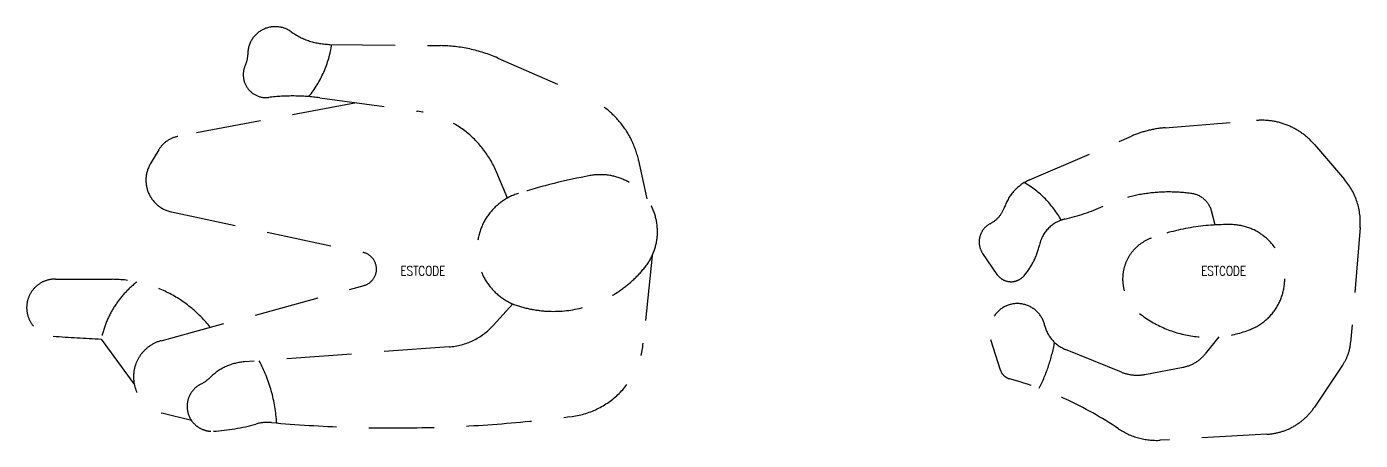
# Model space of a CAD drawing. Header units: millimetres. Extents: x 14385 to 129787, y 107826 to 186798.
# Drawn here: x 42752 to 45313, y 111412 to 112206 of the extents above; entities that cross this region are included whole.
import ezdxf

# ---------------------------------------------------------------- set-up
doc = ezdxf.new("R2010")
doc.units = ezdxf.units.MM
doc.header["$LTSCALE"] = 1000
doc.linetypes.add('HIDDEN2', pattern=[0.1875, 0.125, -0.0625])
doc.styles.add('ATTR', font='romans.shx', dxfattribs={"width": 0.8, "height": 0.7})

msp = doc.modelspace()

# ---------------------------------------------------------------- linework, layer by layer
at = {"color": 59, "linetype": 'HIDDEN2'}
for p, q in [((43333.9, 112172), (43545.9, 112169.6)), ((43333.9, 112172), (43545.9, 112169.6)), ((43656.1, 112145.8), (43826.4, 112071.1)), ((43656.1, 112145.8), (43826.4, 112071.1)), ((43314.3, 112069.4), (43502.3, 112043.6)), ((43314.3, 112069.4), (43502.3, 112043.6)), ((43384.6, 112059.7), (43042.1, 111995.2)), ((43384.6, 112059.7), (43042.1, 111995.2)), ((44938, 112012), (45112.3, 112025.9)), ((44938, 112012), (45112.3, 112025.9)), ((44677.4, 111911.6), (44873.1, 111995.9)), ((44677.4, 111911.6), (44873.1, 111995.9)), ((43005, 111969.3), (42989.3, 111943.2)), ((43005, 111969.3), (42989.3, 111943.2)), ((45224.3, 111979.8), (45282.1, 111912.5)), ((45224.3, 111979.8), (45282.1, 111912.5)), ((43942.9, 111875.4), (43926.8, 111948.8)), ((43942.9, 111875.4), (43926.8, 111948.8)), ((43674.9, 111876.9), (43653, 111928.4)), ((43674.9, 111876.9), (43653, 111928.4)), ((43029.9, 111850.3), (43397.5, 111772.3)), ((43029.9, 111850.3), (43397.5, 111772.3)), ((45034, 111825.4), (45026.7, 111852.1)), ((45034, 111825.4), (45026.7, 111852.1)), ((45312.1, 111820.1), (45293.9, 111599.7)), ((45312.1, 111820.1), (45293.9, 111599.7)), ((43952.5, 111766.1), (43935.4, 111598)), ((43952.5, 111766.1), (43935.4, 111598)), ((44615, 111730.4), (44587.5, 111770.2)), ((44615, 111730.4), (44587.5, 111770.2)), ((42806.7, 111721.4), (42915.4, 111720.9)), ((42806.7, 111721.4), (42915.4, 111720.9)), ((43009.7, 111603), (43399.3, 111709.1)), ((43009.7, 111603), (43399.3, 111709.1)), ((43685.2, 111673.6), (43647, 111632)), ((43685.2, 111673.6), (43647, 111632)), ((45041.1, 111610.4), (45014.8, 111577.7)), ((45041.1, 111610.4), (45014.8, 111577.7)), ((42957.9, 111520.3), (42894.9, 111606.1)), ((42957.9, 111520.3), (42894.9, 111606.1)), ((43562.6, 111591.1), (43169.5, 111562.4)), ((43562.6, 111591.1), (43169.5, 111562.4)), ((44621.5, 111546.5), (44603.1, 111604.7)), ((44621.5, 111546.5), (44603.1, 111604.7)), ((44853.8, 111542.7), (44746.4, 111586.1)), ((44853.8, 111542.7), (44746.4, 111586.1)), ((44898.8, 111538.3), (44972.2, 111552.2)), ((44898.8, 111538.3), (44972.2, 111552.2)), ((45278.6, 111556), (45224.4, 111475.4)), ((45278.6, 111556), (45224.4, 111475.4)), ((43068, 111449.8), (43011.1, 111464)), ((43068, 111449.8), (43011.1, 111464)), ((45133.1, 111423.4), (44928.2, 111411.9)), ((45133.1, 111423.4), (44928.2, 111411.9))]:
    msp.add_line(p, q, dxfattribs=at)
for centre, radius, start, end in [((43228.8, 112153.2), 52.8, 54.6797, 181.5275), ((43228.8, 112153.2), 52.8, 54.6797, 181.5275), ((43335.5, 112303.6), 131.6, 234.6796, 269.3282), ((43335.5, 112303.6), 131.6, 234.6796, 269.3282), ((43130.3, 112202.8), 209.3, 321.1992, 351.5452), ((43130.3, 112202.8), 209.3, 321.1992, 351.5452), ((43136.1, 112150.7), 39.9, 333.6514, 1.5275), ((43136.1, 112150.7), 39.9, 333.6514, 1.5275), ((43542.6, 111887), 282.6, 66.3214, 89.3282), ((43542.6, 111887), 282.6, 66.3214, 89.3282), ((43211.1, 112113.6), 43.8, 153.6513, 276.933), ((43211.1, 112113.6), 43.8, 153.6513, 276.933), ((43262.4, 111691.5), 381.4, 82.187, 96.933), ((43262.4, 111691.5), 381.4, 82.187, 96.933), ((43756.3, 111911.3), 174.5, 12.418, 66.3214), ((43756.3, 111911.3), 174.5, 12.418, 66.3214), ((43476.1, 111853.2), 192.2, 23.041, 82.187), ((43476.1, 111853.2), 192.2, 23.041, 82.187), ((45122.9, 111892.7), 133.6, 40.6701, 94.5755), ((45122.9, 111892.7), 133.6, 40.6701, 94.5755), ((43052.3, 111941), 55.2, 100.6656, 149.0846), ((43052.3, 111941), 55.2, 100.6656, 149.0846), ((44954.4, 111807.1), 205.5, 94.5755, 113.2917), ((44954.4, 111807.1), 205.5, 94.5755, 113.2917), ((43042.8, 111911.2), 62.3, 149.0846, 258.0295), ((43042.8, 111911.2), 62.3, 149.0846, 258.0295), ((44040.7, 110789.2), 1149.6, 100.3698, 107.462), ((44040.7, 110789.2), 1149.6, 100.3698, 107.462), ((43853.4, 111812.4), 109.4, 321.6066, 100.3698), ((43853.4, 111812.4), 109.4, 321.6066, 100.3698), ((44711.9, 111831.7), 87.1, 113.2917, 161.1375), ((44711.9, 111831.7), 87.1, 113.2917, 161.1375), ((44575.7, 111745.2), 185.3, 28.7701, 60.4269), ((44575.7, 111745.2), 185.3, 28.7701, 60.4269), ((45186.6, 111830.4), 125.9, 355.2825, 40.6701), ((45186.6, 111830.4), 125.9, 355.2825, 40.6701), ((43729.7, 111777.8), 113.3, 107.462, 252.5295), ((43729.7, 111777.8), 113.3, 107.462, 252.5295), ((44944.8, 111582.6), 306, 81.6778, 114.3364), ((44944.8, 111582.6), 306, 81.6778, 114.3364), ((44982.5, 111840.1), 45.9, 15.205, 81.6778), ((44982.5, 111840.1), 45.9, 15.205, 81.6778), ((44575.5, 111878.3), 57, 297.4313, 341.1375), ((44575.5, 111878.3), 57, 297.4313, 341.1375), ((44653.1, 112227.6), 401.9, 283.203, 294.3364), ((44653.1, 112227.6), 401.9, 283.203, 294.3364), ((44620, 111792.6), 39.5, 117.4313, 214.617), ((44620, 111792.6), 39.5, 117.4313, 214.617), ((44759.6, 111773.6), 64.5, 103.203, 167.1792), ((44759.6, 111773.6), 64.5, 103.203, 167.1792), ((45057.7, 111399.7), 426.3, 89.0561, 110.1273), ((45057.7, 111399.7), 426.3, 89.0561, 110.1273), ((45063, 111721.7), 104.3, 291.5545, 89.0561), ((45063, 111721.7), 104.3, 291.5545, 89.0561), ((44558.6, 111819.3), 141.7, 319.7914, 347.1792), ((44558.6, 111819.3), 141.7, 319.7914, 347.1792), ((44939.8, 111721.4), 83.7, 110.1273, 231.9875), ((44939.8, 111721.4), 83.7, 110.1273, 231.9875), ((43390.7, 111740.5), 32.6, 285.2198, 78.0295), ((43390.7, 111740.5), 32.6, 285.2198, 78.0295), ((43763.1, 111884), 224.6, 252.5295, 321.6066), ((43763.1, 111884), 224.6, 252.5295, 321.6066), ((42806.5, 111666.4), 55, 89.7423, 265.904), ((42806.5, 111666.4), 55, 89.7423, 265.904), ((43076.6, 111569), 185.5, 127.6401, 168.4577), ((43076.6, 111569), 185.5, 127.6401, 168.4577), ((42914.3, 111479.5), 241.4, 38.1787, 89.7423), ((42914.3, 111479.5), 241.4, 38.1787, 89.7423), ((44641.8, 111749), 32.7, 214.617, 319.7914), ((44641.8, 111749), 32.7, 214.617, 319.7914), ((44654.1, 111620.8), 53.5, 13.1482, 197.5403), ((44654.1, 111620.8), 53.5, 13.1482, 197.5403), ((45021.7, 111826.2), 216.7, 231.9875, 291.5545), ((45021.7, 111826.2), 216.7, 231.9875, 291.5545), ((43082.4, 115520.2), 3918.6, 265.904, 267.2566), ((43082.4, 115520.2), 3918.6, 265.904, 267.2566), ((43553.4, 111717.9), 127.1, 274.1728, 317.4697), ((43553.4, 111717.9), 127.1, 274.1728, 317.4697), ((44771.5, 111648.3), 67, 193.1482, 248.0075), ((44771.5, 111648.3), 67, 193.1482, 248.0075), ((43028.5, 111533.7), 71.8, 105.2198, 255.9617), ((43028.5, 111533.7), 71.8, 105.2198, 255.9617), ((43778.6, 111614), 157.6, 277.4184, 354.1692), ((43778.6, 111614), 157.6, 277.4184, 354.1692), ((44401.4, 111659.5), 329.5, 333.3444, 349.5239), ((44401.4, 111659.5), 329.5, 333.3444, 349.5239), ((45202.2, 111607.3), 92, 326.0867, 355.2825), ((45202.2, 111607.3), 92, 326.0867, 355.2825), ((43177, 111459.7), 103, 94.1728, 134.0771), ((43177, 111459.7), 103, 94.1728, 134.0771), ((42948.2, 111429.5), 283.8, 3.1218, 28.3936), ((42948.2, 111429.5), 283.8, 3.1218, 28.3936), ((44958.8, 111622.7), 71.8, 280.7541, 321.143), ((44958.8, 111622.7), 71.8, 280.7541, 321.143), ((43047.5, 111593.4), 83.1, 297.216, 314.0771), ((43047.5, 111593.4), 83.1, 297.216, 314.0771), ((44645.2, 111554), 24.9, 197.5403, 254.641), ((44645.2, 111554), 24.9, 197.5403, 254.641), ((44883.9, 111617), 80.2, 248.0075, 280.7541), ((44883.9, 111617), 80.2, 248.0075, 280.7541), ((43107.4, 111476.9), 47.8, 117.2159, 273.481), ((43107.4, 111476.9), 47.8, 117.2159, 273.481), ((44449.5, 110841.5), 714, 56.0747, 74.6409), ((44449.5, 110841.5), 714, 56.0747, 74.6409), ((43456.1, 114090.6), 2655.1, 264.9332, 277.4184), ((43456.1, 114090.6), 2655.1, 264.9332, 277.4184), ((45126.4, 111541.3), 118.1, 273.2085, 326.0867), ((45126.4, 111541.3), 118.1, 273.2085, 326.0867), ((43087, 111812.6), 384.1, 273.481, 285.8265), ((43087, 111812.6), 384.1, 273.481, 285.8265), ((43214.3, 111363.3), 82.9, 84.9332, 105.8265), ((43214.3, 111363.3), 82.9, 84.9332, 105.8265), ((44920.9, 111542.4), 130.7, 236.0747, 273.2085), ((44920.9, 111542.4), 130.7, 236.0747, 273.2085)]:
    msp.add_arc(centre, radius, start, end, dxfattribs=at)

# ---------------------------------------------------------------- texts
at = {"color": 59, "linetype": 'HIDDEN2', "style": 'ATTR', "width": 0.8, "flags": 9}
for p in [(43469.3, 111728), (43469.3, 111728), (45006.9, 111728), (45006.9, 111728)]:
    msp.add_attdef('ESTCODE', p, '', height=18.2, dxfattribs=at)

doc.saveas('drawing.dxf')
